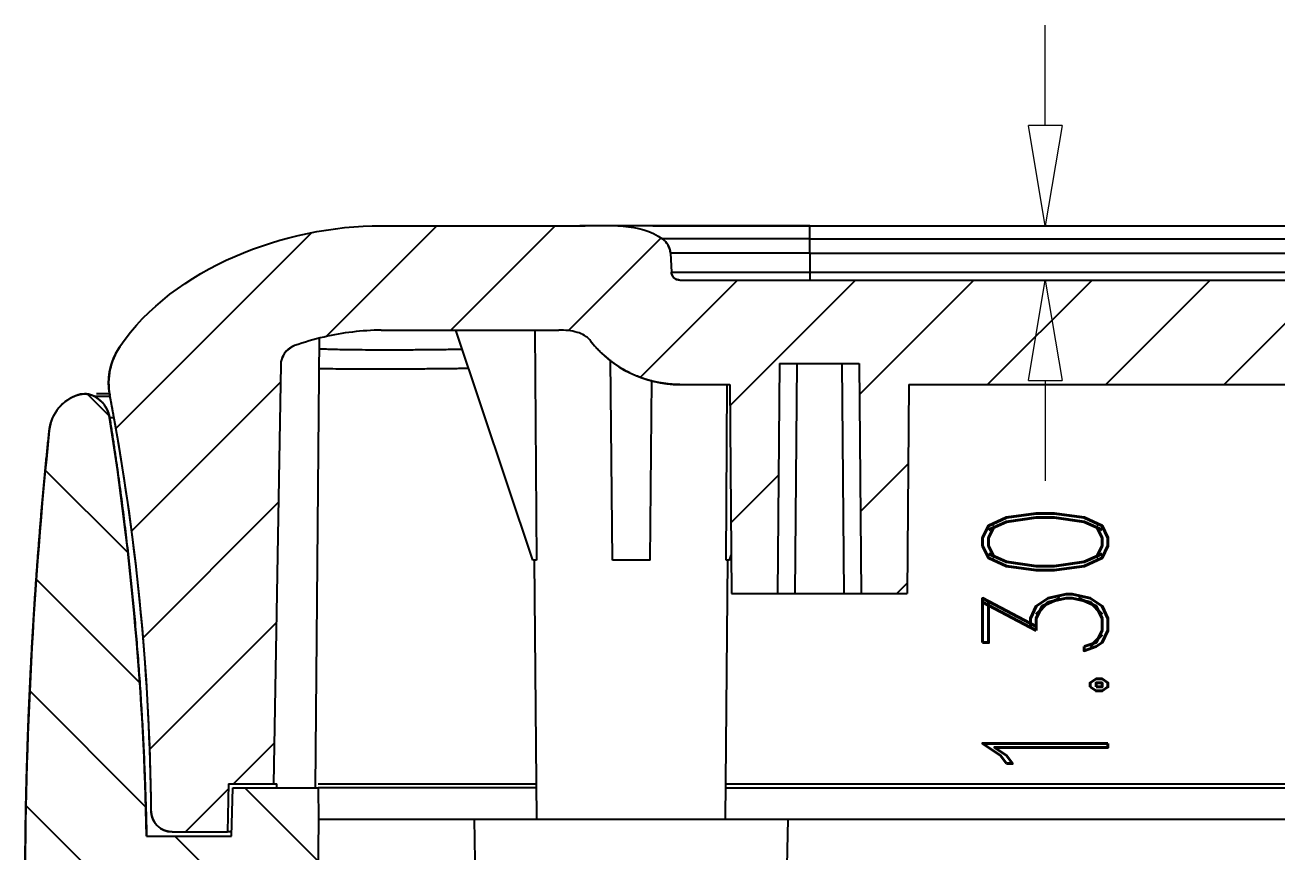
# Model space of a CAD drawing. Header units: millimetres. Extents: x 2741 to 3169, y 1046 to 1343.
# Drawn here: x 2765.4 to 2795.35, y 1130.6 to 1150.38 of the extents above; entities that cross this region are included whole.
import ezdxf

# ---------------------------------------------------------------- set-up
doc = ezdxf.new("R2010")
doc.units = ezdxf.units.MM
doc.layers.add('dim', color=82, linetype='Continuous', lineweight=9)
doc.styles.add('ROMAND', font='romand.shx', dxfattribs={"width": 0.75, "bigfont": 'gbcbig.shx'})
doc.dimstyles.new('YanXiu', dxfattribs={"dimtxt": 2.5, "dimasz": 2.2, "dimexe": 1, "dimexo": 0, "dimgap": 0.66, "dimtad": 0, "dimzin": 1, "dimdsep": 46, "dimtxsty": 'ROMAND', "dimblk": 'CLOSEDBLANK', "dimcen": 0, "dimclrd": 3, "dimclre": 3, "dimclrt": 7, "dimazin": 0, "dimtfac": 1, "dimtofl": 0, "dimtmove": 0, "dimatfit": 3, "dimldrblk": 'CLOSEDBLANK', "dimfxl": 1, "dimlwd": 5, "dimlwe": 5, "dimarcsym": 0})

# ---------------------------------------------------------------- blocks, each defined once
blk = doc.blocks.new('_ClosedBlank')
at = {"color": 0, "linetype": 'ByBlock', "lineweight": -2}
for p, q in [((-1, 0.167), (0, 0)), ((-1, 0.167), (-1, -0.167)), ((0, 0), (-1, -0.167))]:
    blk.add_line(p, q, dxfattribs=at)
blk = doc.blocks.new('*D58')
at = {"layer": 'Defpoints', "color": 0}
for p in [(2784.17, 1145.58), (2785.267, 1144.28), (2789.804, 1144.28)]:
    blk.add_point(p, dxfattribs=at)
at = {"layer": 'dim', "color": 3, "lineweight": 5}
for p, q in [((2789.804, 1147.98), (2789.804, 1150.38)), ((2784.17, 1145.58), (2790.404, 1145.58)), ((2785.267, 1144.28), (2790.404, 1144.28)), ((2789.804, 1141.88), (2789.804, 1139.48))]:
    blk.add_line(p, q, dxfattribs=at)
at = {"layer": 'dim', "color": 3, "lineweight": 5, "xscale": 2.4, "yscale": 2.4, "zscale": 2.4}
for p, rotation in [((2789.804, 1145.58), 270), ((2789.804, 1144.28), 90)]:
    blk.add_blockref('_ClosedBlank', p, dxfattribs=dict(at, rotation=rotation))
at = {"layer": 'dim', "color": 7, "insert": (2789.804, 1135.559), "char_height": 3, "attachment_point": 5, "rotation": 90, "style": 'ROMAND'}
blk.add_mtext('1.30', dxfattribs=at)

msp = doc.modelspace()

# ---------------------------------------------------------------- hatches: boundary and pattern name
at = {"linetype": 'Continuous'}
h = msp.add_hatch(dxfattribs=at)
h.set_pattern_fill('DEFAULT__1', color=2, scale=2, angle=45, style=0, pattern_type=0)
h.set_pattern_definition([(45, (2436.7185, 1033.32), (-1.414214, 1.414214), [])])
edge = h.paths.add_edge_path()
edge.add_line((2768.917, 1131.08), (2770.24, 1131.08))
edge.add_spline(control_points=[(2768.917, 1131.08), (2768.627, 1131.08), (2768.42, 1131.285), (2768.418, 1131.576)], knot_values=[0, 0, 0, 0, 1, 1, 1, 1], weights=[1, 0.806842, 0.806842, 1], degree=3, periodic=0)
edge.add_arc((2712.816, 1131.075), 55.604, 0.5162, 10.8423)
edge.add_spline(control_points=[(2767.427, 1141.534), (2767.349, 1141.94), (2767.433, 1142.345), (2767.666, 1142.687)], knot_values=[0, 0, 0, 0, 1, 1, 1, 1], weights=[1, 0.949086, 0.949086, 1], degree=3, periodic=0)
edge.add_spline(control_points=[(2767.666, 1142.687), (2768.939, 1144.559), (2771.662, 1145.58), (2773.92, 1145.58)], knot_values=[0, 0, 0, 0, 1, 1, 1, 1], degree=3, periodic=0)
edge.add_line((2773.92, 1145.58), (2778.67, 1145.58))
edge.add_spline(control_points=[(2778.67, 1145.58), (2779.661, 1145.58), (2780.308, 1145.508), (2780.648, 1145.265)], knot_values=[0, 0, 0, 0, 1, 1, 1, 1], degree=3, periodic=0)
edge.add_spline(control_points=[(2780.648, 1145.265), (2780.762, 1145.183), (2780.829, 1145.061), (2780.836, 1144.922)], knot_values=[0, 0, 0, 0, 1, 1, 1, 1], weights=[1, 0.933933, 0.933933, 1], degree=3, periodic=0)
edge.add_line((2780.836, 1144.922), (2780.86, 1144.47))
edge.add_spline(control_points=[(2781.06, 1144.28), (2780.947, 1144.28), (2780.866, 1144.358), (2780.86, 1144.47)], knot_values=[0, 0, 0, 0, 1, 1, 1, 1], weights=[1, 0.816916, 0.816916, 1], degree=3, periodic=0)
edge.add_line((2781.06, 1144.28), (2848.74, 1144.28))
edge.add_spline(control_points=[(2848.74, 1144.28), (2848.852, 1144.28), (2848.934, 1144.358), (2848.94, 1144.47)], knot_values=[0, 0, 0, 0, 1, 1, 1, 1], weights=[1, 0.816916, 0.816916, 1], degree=3, periodic=0)
edge.add_line((2848.963, 1144.922), (2848.94, 1144.47))
edge.add_spline(control_points=[(2848.963, 1144.922), (2848.971, 1145.061), (2849.038, 1145.183), (2849.151, 1145.265)], knot_values=[0, 0, 0, 0, 1, 1, 1, 1], weights=[1, 0.933933, 0.933933, 1], degree=3, periodic=0)
edge.add_spline(control_points=[(2849.151, 1145.265), (2849.492, 1145.508), (2850.138, 1145.58), (2851.13, 1145.58)], knot_values=[0, 0, 0, 0, 1, 1, 1, 1], degree=3, periodic=0)
edge.add_line((2851.13, 1145.58), (2855.88, 1145.58))
edge.add_spline(control_points=[(2855.88, 1145.58), (2858.137, 1145.58), (2860.86, 1144.559), (2862.134, 1142.687)], knot_values=[0, 0, 0, 0, 1, 1, 1, 1], degree=3, periodic=0)
edge.add_spline(control_points=[(2862.134, 1142.687), (2862.366, 1142.345), (2862.45, 1141.94), (2862.372, 1141.534)], knot_values=[0, 0, 0, 0, 1, 1, 1, 1], weights=[1, 0.949086, 0.949086, 1], degree=3, periodic=0)
edge.add_arc((2916.825, 1131.102), 55.443, 169.1543, 169.7254)
edge.add_spline(control_points=[(2862.271, 1140.991), (2862.226, 1140.742), (2862.032, 1140.58), (2861.779, 1140.58)], knot_values=[0, 0, 0, 0, 1, 1, 1, 1], weights=[1, 0.845055, 0.845055, 1], degree=3, periodic=0)
edge.add_line((2861.779, 1140.58), (2860.351, 1140.58))
edge.add_line((2860.351, 1140.58), (2860.321, 1141.73))
edge.add_line((2860.321, 1141.73), (2858.294, 1141.73))
edge.add_line((2858.294, 1141.73), (2858.285, 1142.248))
edge.add_spline(control_points=[(2858.285, 1142.248), (2858.281, 1142.464), (2858.155, 1142.639), (2857.951, 1142.711)], knot_values=[0, 0, 0, 0, 1, 1, 1, 1], weights=[1, 0.880689, 0.880689, 1], degree=3, periodic=0)
edge.add_spline(control_points=[(2857.951, 1142.711), (2857.721, 1142.792), (2857.009, 1142.999), (2856.294, 1143.08), (2855.88, 1143.08)], knot_values=[0, 0, 0, 0, 0.332328, 1, 1, 1, 1], degree=3, periodic=0)
edge.add_line((2851.63, 1143.08), (2855.88, 1143.08))
edge.add_spline(control_points=[(2851.63, 1143.08), (2851.553, 1143.08), (2851.4, 1143.075), (2851.188, 1143.036), (2851.037, 1142.97), (2850.937, 1142.897), (2850.895, 1142.854), (2850.877, 1142.83)], knot_values=[0, 0, 0, 0, 0.25, 0.5, 0.75, 0.875, 1, 1, 1, 1], degree=3, periodic=0)
edge.add_spline(control_points=[(2848.74, 1141.78), (2849.592, 1141.78), (2850.356, 1142.156), (2850.877, 1142.83)], knot_values=[0, 0, 0, 0, 1, 1, 1, 1], weights=[1, 0.931685, 0.931685, 1], degree=3, periodic=0)
edge.add_line((2847.543, 1141.78), (2848.74, 1141.78))
edge.add_line((2847.543, 1141.78), (2847.5, 1136.78))
edge.add_line((2846.4, 1136.78), (2847.5, 1136.78))
edge.add_line((2846.352, 1142.28), (2846.4, 1136.78))
edge.add_line((2844.448, 1142.28), (2846.352, 1142.28))
edge.add_line((2844.448, 1142.28), (2844.4, 1136.78))
edge.add_line((2843.3, 1136.78), (2844.4, 1136.78))
edge.add_line((2843.256, 1141.78), (2843.3, 1136.78))
edge.add_line((2786.543, 1141.78), (2843.256, 1141.78))
edge.add_line((2786.543, 1141.78), (2786.5, 1136.78))
edge.add_line((2785.4, 1136.78), (2786.5, 1136.78))
edge.add_line((2785.352, 1142.28), (2785.4, 1136.78))
edge.add_line((2783.448, 1142.28), (2785.352, 1142.28))
edge.add_line((2783.448, 1142.28), (2783.4, 1136.78))
edge.add_line((2782.3, 1136.78), (2783.4, 1136.78))
edge.add_line((2782.256, 1141.78), (2782.3, 1136.78))
edge.add_line((2781.06, 1141.78), (2782.256, 1141.78))
edge.add_spline(control_points=[(2781.06, 1141.78), (2780.208, 1141.78), (2779.443, 1142.156), (2778.922, 1142.83)], knot_values=[0, 0, 0, 0, 1, 1, 1, 1], weights=[1, 0.931685, 0.931685, 1], degree=3, periodic=0)
edge.add_spline(control_points=[(2778.922, 1142.83), (2778.904, 1142.854), (2778.862, 1142.897), (2778.763, 1142.97), (2778.611, 1143.036), (2778.399, 1143.075), (2778.247, 1143.08), (2778.17, 1143.08)], knot_values=[0, 0, 0, 0, 0.125, 0.25, 0.5, 0.75, 1, 1, 1, 1], degree=3, periodic=0)
edge.add_line((2773.92, 1143.08), (2778.17, 1143.08))
edge.add_spline(control_points=[(2773.92, 1143.08), (2773.505, 1143.08), (2772.79, 1142.999), (2772.078, 1142.792), (2771.849, 1142.711)], knot_values=[0, 0, 0, 0, 0.667672, 1, 1, 1, 1], degree=3, periodic=0)
edge.add_spline(control_points=[(2771.849, 1142.711), (2771.645, 1142.639), (2771.518, 1142.464), (2771.515, 1142.248)], knot_values=[0, 0, 0, 0, 1, 1, 1, 1], weights=[1, 0.880689, 0.880689, 1], degree=3, periodic=0)
edge.add_line((2771.515, 1142.248), (2771.34, 1132.23))
edge.add_line((2770.27, 1132.23), (2771.34, 1132.23))
edge.add_line((2770.27, 1132.23), (2770.24, 1131.08))
h = msp.add_hatch(dxfattribs=at)
h.set_pattern_fill('DEFAULT__2', color=2, scale=2, angle=-45, style=0, pattern_type=0)
h.set_pattern_definition([(315, (2439.547, 1033.32), (1.414214, 1.414214), [])])
edge = h.paths.add_edge_path()
edge.add_spline(control_points=[(2767.423, 1140.99), (2767.947, 1137.676), (2768.242, 1134.334), (2768.306, 1130.98)], knot_values=[0, 0, 0, 0, 1, 1, 1, 1], weights=[1, 0.99842, 0.99842, 1], degree=3, periodic=0)
edge.add_line((2768.306, 1130.98), (2770.337, 1130.98))
edge.add_line((2770.337, 1130.98), (2770.367, 1132.13))
edge.add_line((2770.367, 1132.13), (2772.412, 1132.13))
edge.add_line((2772.412, 1132.13), (2772.419, 1131.38))
edge.add_line((2772.419, 1131.38), (2772.391, 1128.18))
edge.add_line((2771.418, 1128.18), (2772.391, 1128.18))
edge.add_line((2771.418, 1128.18), (2771.401, 1129.18))
edge.add_line((2770.248, 1129.18), (2771.401, 1129.18))
edge.add_line((2770.248, 1129.18), (2770.222, 1128.18))
edge.add_line((2768.306, 1128.18), (2770.222, 1128.18))
edge.add_spline(control_points=[(2768.306, 1128.18), (2768.242, 1124.826), (2767.947, 1121.484), (2767.423, 1118.171)], knot_values=[0, 0, 0, 0, 1, 1, 1, 1], weights=[1, 0.99842, 0.99842, 1], degree=3, periodic=0)
edge.add_spline(control_points=[(2767.423, 1118.171), (2767.388, 1117.948), (2767.256, 1117.765), (2767.057, 1117.66)], knot_values=[0, 0, 0, 0, 1, 1, 1, 1], weights=[1, 0.929096, 0.929096, 1], degree=3, periodic=0)
edge.add_spline(control_points=[(2767.057, 1117.66), (2766.937, 1117.598), (2766.803, 1117.586), (2766.675, 1117.626)], knot_values=[0, 0, 0, 0, 1, 1, 1, 1], weights=[1, 0.94907, 0.94907, 1], degree=3, periodic=0)
edge.add_spline(control_points=[(2766.675, 1117.626), (2766.282, 1117.749), (2766.022, 1118.067), (2765.979, 1118.476)], knot_values=[0, 0, 0, 0, 1, 1, 1, 1], weights=[1, 0.890467, 0.890467, 1], degree=3, periodic=0)
edge.add_spline(control_points=[(2765.979, 1118.476), (2765.593, 1122.166), (2765.4, 1125.87), (2765.4, 1129.58)], knot_values=[0, 0, 0, 0, 1, 1, 1, 1], weights=[1, 0.999094, 0.999094, 1], degree=3, periodic=0)
edge.add_spline(control_points=[(2765.4, 1129.58), (2765.4, 1133.29), (2765.593, 1136.995), (2765.979, 1140.684)], knot_values=[0, 0, 0, 0, 1, 1, 1, 1], weights=[1, 0.999094, 0.999094, 1], degree=3, periodic=0)
edge.add_spline(control_points=[(2765.979, 1140.684), (2766.022, 1141.093), (2766.282, 1141.411), (2766.675, 1141.534)], knot_values=[0, 0, 0, 0, 1, 1, 1, 1], weights=[1, 0.890467, 0.890467, 1], degree=3, periodic=0)
edge.add_spline(control_points=[(2766.675, 1141.534), (2766.803, 1141.575), (2766.937, 1141.563), (2767.057, 1141.5)], knot_values=[0, 0, 0, 0, 1, 1, 1, 1], weights=[1, 0.94907, 0.94907, 1], degree=3, periodic=0)
edge.add_spline(control_points=[(2767.057, 1141.5), (2767.256, 1141.395), (2767.388, 1141.212), (2767.423, 1140.99)], knot_values=[0, 0, 0, 0, 1, 1, 1, 1], weights=[1, 0.929096, 0.929096, 1], degree=3, periodic=0)
edge = h.paths.add_edge_path()
edge.add_spline(control_points=[(2862.377, 1118.171), (2862.35, 1118.341), (2862.324, 1118.51), (2862.298, 1118.68)], knot_values=[0, 0, 0, 0, 1, 1, 1, 1], weights=[1, 0.999996, 0.999996, 1], degree=3, periodic=0)
edge.add_line((2862.298, 1118.68), (2861.346, 1118.68))
edge.add_line((2861.346, 1118.68), (2861.332, 1118.18))
edge.add_line((2860.859, 1118.18), (2861.332, 1118.18))
edge.add_line((2860.859, 1118.18), (2860.322, 1138.68))
edge.add_line((2860.322, 1138.68), (2858.565, 1138.68))
edge.add_line((2858.565, 1138.68), (2858.546, 1137.63))
edge.add_line((2857.435, 1137.63), (2858.546, 1137.63))
edge.add_line((2857.435, 1137.63), (2857.47, 1141.63))
edge.add_line((2860.223, 1141.63), (2857.47, 1141.63))
edge.add_line((2860.253, 1140.47), (2860.223, 1141.63))
edge.add_line((2862.296, 1140.47), (2860.253, 1140.47))
edge.add_spline(control_points=[(2862.296, 1140.47), (2862.323, 1140.643), (2862.349, 1140.817), (2862.377, 1140.99)], knot_values=[0, 0, 0, 0, 1, 1, 1, 1], weights=[1, 0.999996, 0.999996, 1], degree=3, periodic=0)
edge.add_spline(control_points=[(2862.377, 1140.99), (2862.412, 1141.212), (2862.543, 1141.395), (2862.743, 1141.5)], knot_values=[0, 0, 0, 0, 1, 1, 1, 1], weights=[1, 0.929096, 0.929096, 1], degree=3, periodic=0)
edge.add_spline(control_points=[(2862.743, 1141.5), (2862.862, 1141.563), (2862.996, 1141.575), (2863.125, 1141.534)], knot_values=[0, 0, 0, 0, 1, 1, 1, 1], weights=[1, 0.94907, 0.94907, 1], degree=3, periodic=0)
edge.add_spline(control_points=[(2863.125, 1141.534), (2863.517, 1141.411), (2863.777, 1141.093), (2863.82, 1140.684)], knot_values=[0, 0, 0, 0, 1, 1, 1, 1], weights=[1, 0.890467, 0.890467, 1], degree=3, periodic=0)
edge.add_spline(control_points=[(2863.82, 1140.684), (2864.206, 1136.995), (2864.4, 1133.29), (2864.4, 1129.58)], knot_values=[0, 0, 0, 0, 1, 1, 1, 1], weights=[1, 0.999094, 0.999094, 1], degree=3, periodic=0)
edge.add_spline(control_points=[(2864.4, 1129.58), (2864.4, 1125.87), (2864.206, 1122.166), (2863.82, 1118.476)], knot_values=[0, 0, 0, 0, 1, 1, 1, 1], weights=[1, 0.999094, 0.999094, 1], degree=3, periodic=0)
edge.add_spline(control_points=[(2863.82, 1118.476), (2863.777, 1118.067), (2863.517, 1117.749), (2863.125, 1117.626)], knot_values=[0, 0, 0, 0, 1, 1, 1, 1], weights=[1, 0.890467, 0.890467, 1], degree=3, periodic=0)
edge.add_spline(control_points=[(2863.125, 1117.626), (2862.996, 1117.586), (2862.862, 1117.598), (2862.743, 1117.66)], knot_values=[0, 0, 0, 0, 1, 1, 1, 1], weights=[1, 0.94907, 0.94907, 1], degree=3, periodic=0)
edge.add_spline(control_points=[(2862.743, 1117.66), (2862.543, 1117.765), (2862.412, 1117.948), (2862.377, 1118.171)], knot_values=[0, 0, 0, 0, 1, 1, 1, 1], weights=[1, 0.929096, 0.929096, 1], degree=3, periodic=0)
h = msp.add_hatch(dxfattribs=at)
h.set_pattern_fill('DEFAULT__3', color=2, scale=1.5, angle=45, style=0, pattern_type=0)
h.set_pattern_definition([(45, (2437.0721, 1032.9664), (-1.06066, 1.06066), [])])
edge = h.paths.add_edge_path()
edge.add_line((2773.92, 1113.58), (2802.373, 1113.58))
edge.add_spline(control_points=[(2773.92, 1113.58), (2771.662, 1113.58), (2768.939, 1114.602), (2767.666, 1116.474)], knot_values=[0, 0, 0, 0, 1, 1, 1, 1], degree=3, periodic=0)
edge.add_spline(control_points=[(2767.666, 1116.474), (2767.433, 1116.815), (2767.349, 1117.22), (2767.427, 1117.626)], knot_values=[0, 0, 0, 0, 1, 1, 1, 1], weights=[1, 0.949086, 0.949086, 1], degree=3, periodic=0)
edge.add_arc((2712.816, 1128.086), 55.604, 349.1577, 359.4838)
edge.add_spline(control_points=[(2768.418, 1127.585), (2768.42, 1127.876), (2768.627, 1128.08), (2768.917, 1128.08)], knot_values=[0, 0, 0, 0, 1, 1, 1, 1], weights=[1, 0.806842, 0.806842, 1], degree=3, periodic=0)
edge.add_line((2768.917, 1128.08), (2770.32, 1128.08))
edge.add_line((2770.32, 1128.08), (2770.346, 1129.08))
edge.add_line((2771.302, 1129.08), (2770.346, 1129.08))
edge.add_line((2771.302, 1129.08), (2771.521, 1116.571))
edge.add_spline(control_points=[(2771.521, 1116.571), (2771.526, 1116.283), (2771.732, 1116.08), (2772.021, 1116.08)], knot_values=[0, 0, 0, 0, 1, 1, 1, 1], weights=[1, 0.808834, 0.808834, 1], degree=3, periodic=0)
edge.add_line((2772.021, 1116.08), (2776.212, 1116.08))
edge.add_line((2776.212, 1116.08), (2776.3, 1121.08))
edge.add_line((2776.3, 1121.08), (2777.4, 1121.08))
edge.add_line((2777.496, 1115.58), (2777.4, 1121.08))
edge.add_line((2777.496, 1115.58), (2779.304, 1115.58))
edge.add_line((2779.304, 1115.58), (2779.4, 1121.08))
edge.add_line((2779.4, 1121.08), (2780.5, 1121.08))
edge.add_line((2780.587, 1116.08), (2780.5, 1121.08))
edge.add_line((2780.587, 1116.08), (2849.212, 1116.08))
edge.add_line((2849.212, 1116.08), (2849.3, 1121.08))
edge.add_line((2849.3, 1121.08), (2850.4, 1121.08))
edge.add_line((2850.496, 1115.58), (2850.4, 1121.08))
edge.add_line((2850.496, 1115.58), (2852.304, 1115.58))
edge.add_line((2852.304, 1115.58), (2852.4, 1121.08))
edge.add_line((2852.4, 1121.08), (2853.5, 1121.08))
edge.add_line((2853.587, 1116.08), (2853.5, 1121.08))
edge.add_line((2853.587, 1116.08), (2857.779, 1116.08))
edge.add_spline(control_points=[(2857.779, 1116.08), (2858.068, 1116.08), (2858.274, 1116.283), (2858.279, 1116.571)], knot_values=[0, 0, 0, 0, 1, 1, 1, 1], weights=[1, 0.808834, 0.808834, 1], degree=3, periodic=0)
edge.add_line((2858.279, 1116.571), (2858.663, 1138.58))
edge.add_line((2860.224, 1138.58), (2858.663, 1138.58))
edge.add_line((2860.224, 1138.58), (2860.761, 1118.08))
edge.add_line((2860.761, 1118.08), (2861.448, 1118.08))
edge.add_line((2861.448, 1118.08), (2861.461, 1118.58))
edge.add_line((2861.779, 1118.58), (2861.461, 1118.58))
edge.add_spline(control_points=[(2861.779, 1118.58), (2862.032, 1118.58), (2862.226, 1118.418), (2862.271, 1118.169)], knot_values=[0, 0, 0, 0, 1, 1, 1, 1], weights=[1, 0.845055, 0.845055, 1], degree=3, periodic=0)
edge.add_arc((2916.825, 1128.059), 55.443, 190.2746, 190.8457)
edge.add_spline(control_points=[(2862.372, 1117.626), (2862.45, 1117.22), (2862.366, 1116.815), (2862.134, 1116.474)], knot_values=[0, 0, 0, 0, 1, 1, 1, 1], weights=[1, 0.949086, 0.949086, 1], degree=3, periodic=0)
edge.add_spline(control_points=[(2862.134, 1116.474), (2860.86, 1114.602), (2858.137, 1113.58), (2855.88, 1113.58)], knot_values=[0, 0, 0, 0, 1, 1, 1, 1], degree=3, periodic=0)
edge.add_line((2827.426, 1113.58), (2855.88, 1113.58))
edge.add_line((2827.4, 1113.88), (2827.426, 1113.58))
edge.add_line((2802.4, 1113.88), (2827.4, 1113.88))
edge.add_line((2802.4, 1113.88), (2802.373, 1113.58))

# ---------------------------------------------------------------- linework, layer by layer
at = {"color": 7, "linetype": 'Continuous'}
for p, q in [((2773.92, 1145.58), (2778.67, 1145.58)), ((2773.92, 1145.58), (2778.67, 1145.58)), ((2784.17, 1145.58), (2778.67, 1145.58)), ((2780.42, 1145.58), (2849.38, 1145.58)), ((2784.17, 1144.922), (2784.17, 1145.58)), ((2784.17, 1145.265), (2780.648, 1145.265)), ((2784.17, 1145.265), (2845.63, 1145.265)), ((2784.17, 1144.922), (2780.836, 1144.922)), ((2780.836, 1144.922), (2780.86, 1144.47)), ((2780.836, 1144.922), (2780.86, 1144.47)), ((2784.17, 1144.922), (2845.629, 1144.922)), ((2784.17, 1144.922), (2784.17, 1144.28)), ((2780.86, 1144.47), (2784.17, 1144.47)), ((2781.06, 1144.28), (2848.74, 1144.28)), ((2781.06, 1144.28), (2848.74, 1144.28)), ((2784.17, 1144.47), (2845.63, 1144.47)), ((2773.92, 1143.08), (2778.17, 1143.08)), ((2773.92, 1143.08), (2778.17, 1143.08)), ((2777.546, 1137.58), (2775.706, 1143.08)), ((2777.592, 1143.08), (2777.631, 1137.58)), ((2772.349, 1132.131), (2772.443, 1142.889)), ((2771.515, 1142.248), (2771.34, 1132.23)), ((2771.515, 1142.248), (2771.34, 1132.23)), ((2779.448, 1137.58), (2779.406, 1142.37)), ((2783.448, 1142.28), (2783.4, 1136.78)), ((2783.448, 1142.28), (2783.4, 1136.78)), ((2783.448, 1142.28), (2785.352, 1142.28)), ((2783.448, 1142.28), (2785.352, 1142.28)), ((2783.859, 1142.28), (2783.811, 1136.78)), ((2784.94, 1142.28), (2784.988, 1136.78)), ((2785.352, 1142.28), (2785.4, 1136.78)), ((2785.352, 1142.28), (2785.4, 1136.78)), ((2780.352, 1137.58), (2780.389, 1141.883)), ((2767.427, 1141.557), (2767.109, 1141.557)), ((2781.06, 1141.78), (2782.256, 1141.78)), ((2781.06, 1141.78), (2782.256, 1141.78)), ((2782.168, 1137.58), (2782.198, 1141.781)), ((2782.256, 1141.78), (2782.3, 1136.78)), ((2782.256, 1141.78), (2782.3, 1136.78)), ((2786.543, 1141.78), (2786.5, 1136.78)), ((2786.543, 1141.78), (2786.5, 1136.78)), ((2786.543, 1141.78), (2843.256, 1141.78)), ((2786.543, 1141.78), (2843.256, 1141.78)), ((2767.057, 1141.5), (2767.433, 1141.5)), ((2767.423, 1140.99), (2767.513, 1140.99)), ((2782.253, 1137.58), (2782.292, 1137.695)), ((2777.631, 1137.58), (2777.546, 1137.58)), ((2777.641, 1131.38), (2777.587, 1137.58)), ((2780.352, 1137.58), (2779.448, 1137.58)), ((2782.158, 1131.38), (2782.213, 1137.58)), ((2782.253, 1137.58), (2782.168, 1137.58)), ((2782.3, 1136.78), (2786.5, 1136.78)), ((2782.3, 1136.78), (2783.4, 1136.78)), ((2785.4, 1136.78), (2786.5, 1136.78)), ((2770.27, 1132.23), (2770.24, 1131.08)), ((2770.27, 1132.23), (2770.24, 1131.08)), ((2770.27, 1132.23), (2771.42, 1132.23)), ((2770.27, 1132.23), (2771.34, 1132.23)), ((2770.337, 1130.98), (2770.367, 1132.13)), ((2770.337, 1130.98), (2770.367, 1132.13)), ((2770.367, 1132.13), (2772.412, 1132.13)), ((2770.367, 1132.13), (2772.412, 1132.13)), ((2771.421, 1132.13), (2771.42, 1132.23)), ((2772.412, 1132.23), (2777.634, 1132.23)), ((2772.412, 1132.13), (2772.419, 1131.38)), ((2772.412, 1132.13), (2772.419, 1131.38)), ((2777.634, 1132.13), (2772.413, 1132.13)), ((2782.165, 1132.13), (2812.89, 1132.13)), ((2782.166, 1132.23), (2812.89, 1132.23)), ((2772.419, 1131.38), (2772.391, 1128.18)), ((2772.419, 1131.38), (2772.391, 1128.18)), ((2772.419, 1131.38), (2812.426, 1131.38)), ((2776.206, 1128.18), (2776.15, 1131.38)), ((2783.594, 1128.18), (2783.65, 1131.38)), ((2768.917, 1131.08), (2770.24, 1131.08)), ((2768.917, 1131.08), (2770.24, 1131.08)), ((2770.34, 1131.08), (2770.244, 1131.08)), ((2768.306, 1130.98), (2770.337, 1130.98)), ((2768.306, 1130.98), (2770.337, 1130.98))]:
    msp.add_line(p, q, dxfattribs=at)
for centre, radius, start, end in [((2780.387, 1144.898), 0.45, 3, 54.447), ((2781.06, 1144.48), 0.2, 183, 270), ((2781.06, 1144.48), 2.7, 217.6699, 270), ((2768.935, 1141.823), 1.535, 145.7709, 190.8457), ((2772.015, 1142.239), 0.5, 109.3767, 179), ((2766.824, 1141.057), 0.5, 62.3208, 107.4029), ((2766.974, 1140.58), 1, 107.4029, 174.0252), ((2766.731, 1140.88), 0.7, 8.9905, 62.3208), ((2712.975, 1131.102), 55.442, 10.2907, 10.8457), ((2712.816, 1131.075), 55.604, 0.5162, 10.8423), ((2695.309, 1129.58), 73.011, 1.09873, 8.99048), ((2712.812, 1131.075), 55.607, 0.5163, 10.2885), ((2872.076, 1129.58), 106.676, 174.02516, 185.97484), ((2768.917, 1131.58), 0.5, 180.5126, 270)]:
    msp.add_arc(centre, radius, start, end, dxfattribs=at)
for points, start_tangent, end_tangent in [([(2767.666, 1142.687), (2773.92, 1145.58)], (0.562503, 0.826795), (1, 0)), ([(2767.666, 1142.687), (2773.92, 1145.58)], (0.562503, 0.826795), (1, 0)), ([(2778.67, 1145.58), (2780.648, 1145.265)], (1, 0), (0.813578, -0.581456)), ([(2778.67, 1145.58), (2780.648, 1145.265)], (1, 0), (0.813578, -0.581456)), ([(2780.648, 1145.265), (2780.653, 1145.261), (2780.658, 1145.257), (2780.663, 1145.254), (2780.668, 1145.25), (2780.673, 1145.246), (2780.678, 1145.242), (2780.682, 1145.238), (2780.687, 1145.234), (2780.692, 1145.23), (2780.696, 1145.225), (2780.701, 1145.221), (2780.705, 1145.216), (2780.71, 1145.212), (2780.714, 1145.207), (2780.718, 1145.203), (2780.722, 1145.198), (2780.727, 1145.193), (2780.731, 1145.189), (2780.735, 1145.184), (2780.739, 1145.179), (2780.743, 1145.174), (2780.747, 1145.169), (2780.75, 1145.163), (2780.754, 1145.158), (2780.758, 1145.153), (2780.761, 1145.148), (2780.765, 1145.142), (2780.768, 1145.137), (2780.772, 1145.131), (2780.775, 1145.126), (2780.778, 1145.12), (2780.781, 1145.115), (2780.784, 1145.109), (2780.787, 1145.103), (2780.79, 1145.098), (2780.793, 1145.092), (2780.796, 1145.086), (2780.798, 1145.08), (2780.801, 1145.074), (2780.803, 1145.068), (2780.806, 1145.062), (2780.808, 1145.056), (2780.81, 1145.05), (2780.812, 1145.044), (2780.814, 1145.038), (2780.816, 1145.032), (2780.818, 1145.026), (2780.82, 1145.02), (2780.822, 1145.014), (2780.823, 1145.008), (2780.825, 1145.002), (2780.826, 1144.996), (2780.827, 1144.99), (2780.829, 1144.983), (2780.83, 1144.977), (2780.831, 1144.971), (2780.832, 1144.965), (2780.833, 1144.959), (2780.833, 1144.953), (2780.834, 1144.946), (2780.835, 1144.94), (2780.835, 1144.934), (2780.836, 1144.928), (2780.836, 1144.922)], (0.813578, -0.581456), (0.052336, -0.99863)), ([(2781.06, 1144.28), (2781.055, 1144.28), (2781.051, 1144.28), (2781.046, 1144.281), (2781.042, 1144.281), (2781.038, 1144.281), (2781.033, 1144.282), (2781.029, 1144.283), (2781.024, 1144.283), (2781.02, 1144.284), (2781.015, 1144.285), (2781.011, 1144.286), (2781.006, 1144.287), (2781.002, 1144.289), (2780.997, 1144.29), (2780.993, 1144.292), (2780.988, 1144.293), (2780.984, 1144.295), (2780.979, 1144.297), (2780.975, 1144.299), (2780.97, 1144.301), (2780.966, 1144.303), (2780.962, 1144.306), (2780.957, 1144.308), (2780.953, 1144.311), (2780.949, 1144.313), (2780.945, 1144.316), (2780.941, 1144.319), (2780.937, 1144.322), (2780.933, 1144.325), (2780.929, 1144.328), (2780.926, 1144.332), (2780.922, 1144.335), (2780.918, 1144.339), (2780.915, 1144.342), (2780.911, 1144.346), (2780.908, 1144.35), (2780.905, 1144.353), (2780.902, 1144.357), (2780.899, 1144.361), (2780.896, 1144.365), (2780.893, 1144.369), (2780.89, 1144.373), (2780.888, 1144.378), (2780.885, 1144.382), (2780.883, 1144.386), (2780.881, 1144.39), (2780.879, 1144.395), (2780.877, 1144.399), (2780.875, 1144.403), (2780.873, 1144.408), (2780.871, 1144.412), (2780.87, 1144.417), (2780.868, 1144.421), (2780.867, 1144.426), (2780.866, 1144.43), (2780.865, 1144.435), (2780.864, 1144.439), (2780.863, 1144.444), (2780.862, 1144.448), (2780.861, 1144.452), (2780.861, 1144.457), (2780.86, 1144.461), (2780.86, 1144.465), (2780.86, 1144.47)], (-1, 0), (-0.052336, 0.99863)), ([(2773.92, 1143.08), (2772.552, 1142.916), (2771.849, 1142.711)], (-1, 0), (-0.943358, -0.331777)), ([(2773.92, 1143.08), (2772.552, 1142.916), (2771.849, 1142.711)], (-1, 0), (-0.943358, -0.331777)), ([(2778.922, 1142.83), (2778.86, 1142.895), (2778.786, 1142.95), (2778.606, 1143.029), (2778.396, 1143.07), (2778.17, 1143.08)], (-0.611111, 0.791545), (-1, 0)), ([(2778.922, 1142.83), (2778.86, 1142.895), (2778.786, 1142.95), (2778.606, 1143.029), (2778.396, 1143.07), (2778.17, 1143.08)], (-0.611111, 0.791545), (-1, 0)), ([(2781.06, 1141.78), (2781.022, 1141.78), (2780.985, 1141.781), (2780.947, 1141.783), (2780.91, 1141.784), (2780.872, 1141.787), (2780.835, 1141.79), (2780.797, 1141.793), (2780.759, 1141.797), (2780.721, 1141.802), (2780.683, 1141.807), (2780.645, 1141.812), (2780.608, 1141.818), (2780.57, 1141.825), (2780.532, 1141.832), (2780.494, 1141.84), (2780.456, 1141.848), (2780.419, 1141.857), (2780.381, 1141.867), (2780.343, 1141.877), (2780.306, 1141.887), (2780.269, 1141.899), (2780.232, 1141.91), (2780.194, 1141.923), (2780.158, 1141.935), (2780.121, 1141.949), (2780.084, 1141.963), (2780.048, 1141.977), (2780.012, 1141.992), (2779.976, 1142.007), (2779.94, 1142.023), (2779.904, 1142.04), (2779.869, 1142.057), (2779.834, 1142.074), (2779.799, 1142.093), (2779.765, 1142.111), (2779.73, 1142.13), (2779.696, 1142.15), (2779.663, 1142.17), (2779.629, 1142.19), (2779.596, 1142.211), (2779.564, 1142.232), (2779.531, 1142.254), (2779.499, 1142.277), (2779.468, 1142.299), (2779.436, 1142.323), (2779.406, 1142.346), (2779.375, 1142.37), (2779.345, 1142.394), (2779.315, 1142.419), (2779.286, 1142.444), (2779.257, 1142.47), (2779.229, 1142.496), (2779.201, 1142.522), (2779.173, 1142.548), (2779.146, 1142.575), (2779.119, 1142.603), (2779.093, 1142.63), (2779.067, 1142.658), (2779.042, 1142.686), (2779.017, 1142.714), (2778.993, 1142.743), (2778.969, 1142.772), (2778.945, 1142.801), (2778.922, 1142.83)], (-1, 0), (-0.611111, 0.791545)), ([(2767.427, 1141.534), (2767.424, 1141.552), (2767.421, 1141.571), (2767.418, 1141.589), (2767.415, 1141.607), (2767.412, 1141.626), (2767.41, 1141.644), (2767.408, 1141.663), (2767.406, 1141.681), (2767.405, 1141.7), (2767.403, 1141.719), (2767.402, 1141.737), (2767.401, 1141.756), (2767.4, 1141.775), (2767.4, 1141.794), (2767.4, 1141.813), (2767.4, 1141.832), (2767.4, 1141.851), (2767.4, 1141.87), (2767.401, 1141.889), (2767.402, 1141.907), (2767.403, 1141.926), (2767.405, 1141.945), (2767.406, 1141.964), (2767.408, 1141.983), (2767.41, 1142.002), (2767.413, 1142.021), (2767.415, 1142.04), (2767.418, 1142.059), (2767.421, 1142.078), (2767.424, 1142.097), (2767.428, 1142.116), (2767.432, 1142.134), (2767.436, 1142.153), (2767.44, 1142.172), (2767.444, 1142.19), (2767.449, 1142.209), (2767.454, 1142.227), (2767.459, 1142.246), (2767.464, 1142.264), (2767.47, 1142.282), (2767.476, 1142.3), (2767.482, 1142.318), (2767.488, 1142.336), (2767.495, 1142.354), (2767.501, 1142.372), (2767.508, 1142.39), (2767.515, 1142.407), (2767.523, 1142.425), (2767.53, 1142.442), (2767.538, 1142.459), (2767.546, 1142.477), (2767.554, 1142.494), (2767.562, 1142.51), (2767.571, 1142.527), (2767.579, 1142.544), (2767.588, 1142.56), (2767.597, 1142.577), (2767.607, 1142.593), (2767.616, 1142.609), (2767.626, 1142.625), (2767.635, 1142.641), (2767.645, 1142.656), (2767.655, 1142.672), (2767.666, 1142.687)], (-0.188166, 0.982137), (0.562503, 0.826795)), ([(2771.849, 1142.711), (2771.84, 1142.708), (2771.832, 1142.705), (2771.823, 1142.701), (2771.815, 1142.698), (2771.807, 1142.694), (2771.798, 1142.69), (2771.79, 1142.686), (2771.782, 1142.682), (2771.774, 1142.678), (2771.766, 1142.673), (2771.758, 1142.668), (2771.749, 1142.663), (2771.742, 1142.658), (2771.734, 1142.653), (2771.726, 1142.648), (2771.718, 1142.642), (2771.71, 1142.636), (2771.703, 1142.63), (2771.695, 1142.624), (2771.688, 1142.618), (2771.681, 1142.612), (2771.674, 1142.605), (2771.667, 1142.598), (2771.66, 1142.592), (2771.653, 1142.585), (2771.646, 1142.577), (2771.64, 1142.57), (2771.633, 1142.563), (2771.627, 1142.555), (2771.621, 1142.548), (2771.615, 1142.54), (2771.609, 1142.532), (2771.603, 1142.524), (2771.598, 1142.516), (2771.593, 1142.508), (2771.587, 1142.499), (2771.582, 1142.491), (2771.578, 1142.482), (2771.573, 1142.474), (2771.568, 1142.465), (2771.564, 1142.457), (2771.56, 1142.448), (2771.556, 1142.439), (2771.552, 1142.43), (2771.549, 1142.421), (2771.545, 1142.412), (2771.542, 1142.403), (2771.539, 1142.394), (2771.536, 1142.385), (2771.533, 1142.376), (2771.531, 1142.366), (2771.529, 1142.357), (2771.527, 1142.348), (2771.525, 1142.339), (2771.523, 1142.33), (2771.521, 1142.321), (2771.52, 1142.311), (2771.519, 1142.302), (2771.517, 1142.293), (2771.517, 1142.284), (2771.516, 1142.275), (2771.515, 1142.266), (2771.515, 1142.257), (2771.515, 1142.248)], (-0.943358, -0.331777), (-0.017452, -0.999848)), ([(2775.86, 1142.619), (2775.612, 1142.616), (2775.24, 1142.612), (2774.841, 1142.608), (2774.417, 1142.605), (2774.002, 1142.605), (2773.627, 1142.606), (2773.304, 1142.609), (2773.037, 1142.612), (2772.822, 1142.617), (2772.648, 1142.622), (2772.505, 1142.627), (2772.441, 1142.629)], (-0.999895, -0.014521), (-0.999102, 0.042375)), ([(2776.012, 1142.164), (2775.816, 1142.161), (2775.454, 1142.157), (2775.066, 1142.153), (2774.648, 1142.149), (2774.206, 1142.147), (2773.772, 1142.146), (2773.379, 1142.147), (2773.042, 1142.15), (2772.763, 1142.153), (2772.538, 1142.158), (2772.436, 1142.16)], (-0.999891, -0.014761), (-0.999687, 0.025007)), ([(2766.675, 1141.534), (2766.68, 1141.536), (2766.686, 1141.538), (2766.692, 1141.54), (2766.698, 1141.541), (2766.704, 1141.543), (2766.71, 1141.544), (2766.716, 1141.545), (2766.721, 1141.547), (2766.727, 1141.548), (2766.733, 1141.549), (2766.739, 1141.55), (2766.745, 1141.551), (2766.752, 1141.552), (2766.758, 1141.553), (2766.764, 1141.554), (2766.77, 1141.554), (2766.776, 1141.555), (2766.782, 1141.556), (2766.788, 1141.556), (2766.795, 1141.556), (2766.801, 1141.557), (2766.807, 1141.557), (2766.813, 1141.557), (2766.819, 1141.557), (2766.826, 1141.557), (2766.832, 1141.557), (2766.838, 1141.557), (2766.844, 1141.557), (2766.85, 1141.557), (2766.857, 1141.556), (2766.863, 1141.556), (2766.869, 1141.555), (2766.875, 1141.555), (2766.881, 1141.554), (2766.888, 1141.553), (2766.894, 1141.552), (2766.9, 1141.552), (2766.906, 1141.551), (2766.912, 1141.55), (2766.918, 1141.548), (2766.924, 1141.547), (2766.93, 1141.546), (2766.937, 1141.545), (2766.943, 1141.543), (2766.949, 1141.542), (2766.955, 1141.54), (2766.96, 1141.538), (2766.966, 1141.537), (2766.972, 1141.535), (2766.978, 1141.533), (2766.984, 1141.531), (2766.99, 1141.529), (2766.996, 1141.527), (2767.001, 1141.525), (2767.007, 1141.523), (2767.013, 1141.52), (2767.018, 1141.518), (2767.024, 1141.516), (2767.029, 1141.513), (2767.035, 1141.511), (2767.04, 1141.508), (2767.046, 1141.506), (2767.051, 1141.503), (2767.057, 1141.5)], (0.954225, 0.29909), (0.885562, -0.46452)), ([(2765.979, 1140.684), (2765.981, 1140.701), (2765.983, 1140.719), (2765.986, 1140.736), (2765.989, 1140.753), (2765.992, 1140.77), (2765.995, 1140.787), (2765.999, 1140.805), (2766.003, 1140.822), (2766.008, 1140.839), (2766.013, 1140.857), (2766.018, 1140.874), (2766.023, 1140.891), (2766.029, 1140.908), (2766.035, 1140.925), (2766.042, 1140.942), (2766.048, 1140.959), (2766.055, 1140.976), (2766.063, 1140.993), (2766.071, 1141.01), (2766.079, 1141.026), (2766.087, 1141.043), (2766.096, 1141.059), (2766.105, 1141.075), (2766.114, 1141.091), (2766.124, 1141.107), (2766.134, 1141.123), (2766.144, 1141.138), (2766.155, 1141.154), (2766.166, 1141.169), (2766.177, 1141.184), (2766.188, 1141.199), (2766.2, 1141.213), (2766.212, 1141.228), (2766.224, 1141.242), (2766.236, 1141.256), (2766.249, 1141.269), (2766.262, 1141.283), (2766.275, 1141.296), (2766.289, 1141.309), (2766.303, 1141.322), (2766.316, 1141.334), (2766.331, 1141.346), (2766.345, 1141.358), (2766.359, 1141.369), (2766.374, 1141.38), (2766.389, 1141.391), (2766.404, 1141.402), (2766.419, 1141.412), (2766.434, 1141.422), (2766.45, 1141.432), (2766.465, 1141.441), (2766.481, 1141.45), (2766.497, 1141.459), (2766.513, 1141.467), (2766.528, 1141.476), (2766.545, 1141.483), (2766.561, 1141.491), (2766.577, 1141.498), (2766.593, 1141.505), (2766.609, 1141.511), (2766.626, 1141.518), (2766.642, 1141.524), (2766.658, 1141.529), (2766.675, 1141.534)], (0.104092, 0.994568), (0.954225, 0.29909)), ([(2767.057, 1141.5), (2767.065, 1141.495), (2767.074, 1141.491), (2767.082, 1141.486), (2767.091, 1141.481), (2767.099, 1141.476), (2767.108, 1141.47), (2767.116, 1141.465), (2767.125, 1141.459), (2767.133, 1141.454), (2767.141, 1141.448), (2767.149, 1141.442), (2767.157, 1141.436), (2767.165, 1141.429), (2767.173, 1141.423), (2767.181, 1141.417), (2767.189, 1141.41), (2767.197, 1141.403), (2767.204, 1141.396), (2767.212, 1141.389), (2767.219, 1141.382), (2767.227, 1141.375), (2767.234, 1141.368), (2767.241, 1141.36), (2767.248, 1141.353), (2767.255, 1141.345), (2767.262, 1141.337), (2767.268, 1141.329), (2767.275, 1141.321), (2767.281, 1141.313), (2767.288, 1141.305), (2767.294, 1141.297), (2767.3, 1141.288), (2767.306, 1141.28), (2767.312, 1141.271), (2767.318, 1141.263), (2767.323, 1141.254), (2767.329, 1141.245), (2767.334, 1141.236), (2767.339, 1141.227), (2767.344, 1141.218), (2767.349, 1141.209), (2767.354, 1141.2), (2767.359, 1141.191), (2767.363, 1141.182), (2767.368, 1141.172), (2767.372, 1141.163), (2767.376, 1141.153), (2767.38, 1141.144), (2767.384, 1141.135), (2767.387, 1141.125), (2767.391, 1141.115), (2767.394, 1141.106), (2767.397, 1141.096), (2767.4, 1141.087), (2767.403, 1141.077), (2767.406, 1141.067), (2767.408, 1141.058), (2767.411, 1141.048), (2767.413, 1141.038), (2767.415, 1141.028), (2767.417, 1141.019), (2767.419, 1141.009), (2767.421, 1140.999), (2767.423, 1140.99)], (0.885563, -0.46452), (0.15627, -0.987714)), ([(2767.423, 1140.99), (2767.471, 1140.679), (2767.518, 1140.369), (2767.564, 1140.058), (2767.608, 1139.747), (2767.651, 1139.436), (2767.693, 1139.124), (2767.734, 1138.813), (2767.773, 1138.501), (2767.81, 1138.189), (2767.847, 1137.877), (2767.882, 1137.564), (2767.916, 1137.252), (2767.948, 1136.939), (2767.979, 1136.626), (2768.009, 1136.313), (2768.037, 1136), (2768.064, 1135.687), (2768.09, 1135.374), (2768.114, 1135.06), (2768.137, 1134.747), (2768.158, 1134.433), (2768.178, 1134.119), (2768.197, 1133.806), (2768.215, 1133.492), (2768.231, 1133.178), (2768.246, 1132.864), (2768.259, 1132.55), (2768.271, 1132.236), (2768.282, 1131.922), (2768.292, 1131.608), (2768.3, 1131.294), (2768.306, 1130.98)], (0.15627, -0.987714), (0.019175, -0.999816)), ([(2765.4, 1129.58), (2765.4, 1129.928), (2765.402, 1130.275), (2765.405, 1130.623), (2765.409, 1130.97), (2765.414, 1131.318), (2765.42, 1131.665), (2765.427, 1132.013), (2765.436, 1132.36), (2765.446, 1132.708), (2765.456, 1133.056), (2765.468, 1133.403), (2765.481, 1133.75), (2765.495, 1134.098), (2765.511, 1134.445), (2765.527, 1134.793), (2765.545, 1135.14), (2765.563, 1135.487), (2765.583, 1135.834), (2765.604, 1136.181), (2765.626, 1136.528), (2765.649, 1136.875), (2765.674, 1137.222), (2765.699, 1137.569), (2765.726, 1137.915), (2765.754, 1138.262), (2765.782, 1138.608), (2765.812, 1138.955), (2765.844, 1139.301), (2765.876, 1139.647), (2765.909, 1139.993), (2765.944, 1140.339), (2765.979, 1140.684)], (0, 1), (0.104092, 0.994568)), ([(2768.917, 1131.08), (2768.912, 1131.08), (2768.906, 1131.08), (2768.901, 1131.081), (2768.895, 1131.081), (2768.89, 1131.081), (2768.884, 1131.081), (2768.878, 1131.082), (2768.873, 1131.082), (2768.867, 1131.083), (2768.861, 1131.083), (2768.856, 1131.084), (2768.85, 1131.085), (2768.844, 1131.086), (2768.838, 1131.087), (2768.833, 1131.087), (2768.827, 1131.088), (2768.821, 1131.09), (2768.815, 1131.091), (2768.81, 1131.092), (2768.804, 1131.093), (2768.798, 1131.095), (2768.792, 1131.096), (2768.786, 1131.098), (2768.781, 1131.099), (2768.775, 1131.101), (2768.769, 1131.103), (2768.763, 1131.105), (2768.757, 1131.107), (2768.752, 1131.109), (2768.746, 1131.111), (2768.74, 1131.113), (2768.734, 1131.115), (2768.729, 1131.117), (2768.723, 1131.12), (2768.717, 1131.122), (2768.712, 1131.125), (2768.706, 1131.127), (2768.7, 1131.13), (2768.695, 1131.133), (2768.689, 1131.135), (2768.683, 1131.138), (2768.678, 1131.141), (2768.672, 1131.144), (2768.667, 1131.148), (2768.661, 1131.151), (2768.656, 1131.154), (2768.651, 1131.157), (2768.645, 1131.161), (2768.64, 1131.164), (2768.635, 1131.168), (2768.629, 1131.172), (2768.624, 1131.175), (2768.619, 1131.179), (2768.614, 1131.183), (2768.609, 1131.187), (2768.604, 1131.191), (2768.599, 1131.195), (2768.594, 1131.199), (2768.589, 1131.203), (2768.584, 1131.207), (2768.579, 1131.212), (2768.575, 1131.216), (2768.57, 1131.221), (2768.566, 1131.225), (2768.561, 1131.23), (2768.556, 1131.234), (2768.552, 1131.239), (2768.548, 1131.244), (2768.543, 1131.248), (2768.539, 1131.253), (2768.535, 1131.258), (2768.531, 1131.263), (2768.527, 1131.268), (2768.523, 1131.273), (2768.519, 1131.278), (2768.515, 1131.283), (2768.511, 1131.288), (2768.508, 1131.294), (2768.504, 1131.299), (2768.501, 1131.304), (2768.497, 1131.31), (2768.494, 1131.315), (2768.49, 1131.32), (2768.487, 1131.326), (2768.484, 1131.331), (2768.481, 1131.337), (2768.478, 1131.342), (2768.475, 1131.348), (2768.472, 1131.353), (2768.469, 1131.359), (2768.466, 1131.365), (2768.464, 1131.37), (2768.461, 1131.376), (2768.459, 1131.382), (2768.456, 1131.387), (2768.454, 1131.393), (2768.452, 1131.399), (2768.449, 1131.404), (2768.447, 1131.41), (2768.445, 1131.416), (2768.443, 1131.422), (2768.441, 1131.427), (2768.44, 1131.433), (2768.438, 1131.439), (2768.436, 1131.445), (2768.435, 1131.451), (2768.433, 1131.456), (2768.432, 1131.462), (2768.43, 1131.468), (2768.429, 1131.474), (2768.428, 1131.48), (2768.427, 1131.485), (2768.426, 1131.491), (2768.424, 1131.497), (2768.424, 1131.503), (2768.423, 1131.508), (2768.422, 1131.514), (2768.421, 1131.52), (2768.421, 1131.525), (2768.42, 1131.531), (2768.419, 1131.537), (2768.419, 1131.542), (2768.419, 1131.548), (2768.418, 1131.554), (2768.418, 1131.559), (2768.418, 1131.565), (2768.418, 1131.57), (2768.418, 1131.576)], (-1, 0), (-0.008946, 0.99996))]:
    msp.add_spline(points, degree=3, dxfattribs=dict(at, start_tangent=start_tangent, end_tangent=end_tangent))

# ---------------------------------------------------------------- dimensions: what is measured, and where the dimension line sits
at = {"layer": 'dim'}
dim = msp.add_linear_dim(base=(2789.804, 1144.28), p1=(2784.17, 1145.58), p2=(2785.267, 1144.28), angle=90, dimstyle='YanXiu', override={"dimtxt": 3, "dimasz": 2.4, "dimexe": 0.5997, "dimgap": 0.5997}, dxfattribs=at)
dim.commit()
dim.dimension.update_dxf_attribs({"geometry": '*D58', "text_midpoint": (2789.804, 1135.559)})

doc.saveas('drawing.dxf')
